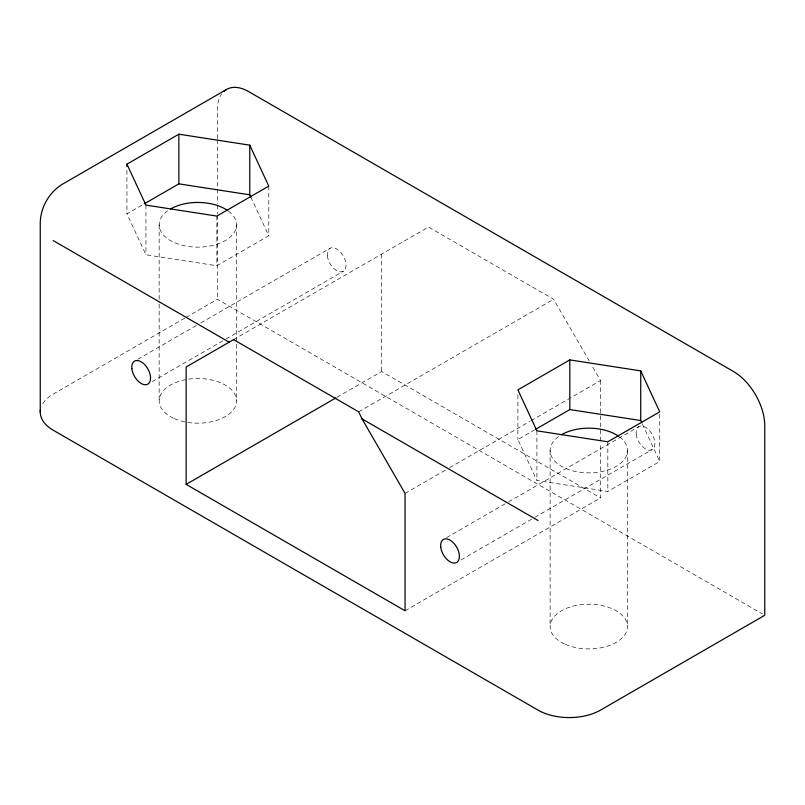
<?xml version="1.0" encoding="UTF-8"?>
<svg xmlns="http://www.w3.org/2000/svg" width="805" height="805" viewBox="0 0 805 805"><rect width="100%" height="100%" fill="white"/><g stroke="black" fill="none" stroke-linecap="round" stroke-linejoin="round"><path stroke-width="0.6" stroke-dasharray="4.03 3.02" d="M268.779 186.106L268.779 235.764L216.867 265.741L145.947 254.772L126.938 213.828L143.169 204.46M184.788 318.116L53.2 394.088A44.235 25.539 0 0 0 42.212 404.623M185.875 317.492L217.41 299.279L762.577 614.034M137.796 359.272L196.44 325.411M200.777 322.906L330.02 248.292M152.145 381.62L224.907 339.619M225.994 338.986L343.282 271.275M233.561 339.609L428.522 227.05L553.629 299.279L589.29 361.043M337.084 397.217L381.61 371.518L600.55 497.913L600.55 442.971M358.668 411.838L553.629 299.279M405.066 493.395L445.246 470.201M449.593 467.695L529.962 421.297M531.048 420.673L600.55 380.544L591.786 365.369M659.738 414.303L659.738 461.486L607.825 491.453L536.905 480.484L517.897 439.54L534.128 430.172M446.654 537.589L507.472 502.471M508.549 501.847L638.868 426.61M461.003 559.938L533.765 517.937M534.852 517.303L652.141 449.593M405.066 610.774L600.55 497.913M642.32 423.953L659.738 461.486M250.828 197.094L268.779 235.764M627.518 450.508L627.518 626.572M607.825 441.794L607.825 491.453M600.55 380.544L600.55 441.724M550.117 450.508L550.117 626.572M536.905 430.826L536.905 480.484M517.897 394.853L517.897 439.54M381.61 254.139L381.61 371.518M236.559 224.796L236.559 343.011M236.559 344.268L236.559 400.86M217.41 138.561L217.41 109.681A44.235 25.539 60 0 1 221.596 94.044M217.41 139.818L217.41 203.856M217.41 205.104L217.41 213.899M217.41 215.156L217.41 299.279M216.867 216.082L216.867 265.741M159.159 224.796L159.159 302.761M159.159 304.018L159.159 400.86M145.947 205.104L145.947 254.772M126.938 170.368L126.938 213.828M619.528 436.914A38.7 22.349 0 0 1 613.692 467.625A38.7 22.349 0 0 1 560.28 465.612A38.7 22.349 0 0 1 561.447 434.71M228.57 211.192A38.7 22.349 0 0 1 222.733 241.913A38.7 22.349 0 0 1 169.322 239.89A38.7 22.349 0 0 1 170.489 208.998M636.202 434.147A13.272 7.658 60 0 0 651.215 449.995A13.272 7.658 60 0 0 649.102 430.162A13.272 7.658 60 0 0 636.202 434.147M565.261 644.302A38.7 22.349 0 0 0 627.186 629.49A38.7 22.349 0 0 0 574.005 605.934A38.7 22.349 0 0 0 565.261 644.302M327.343 255.829A13.272 7.658 60 0 0 342.367 271.677A13.272 7.658 60 0 0 340.243 251.844A13.272 7.658 60 0 0 327.343 255.829M174.303 418.58A38.7 22.349 0 0 0 236.227 403.778A38.7 22.349 0 0 0 183.047 380.212A38.7 22.349 0 0 0 174.303 418.58"/><path stroke-width="1.21" d="M226.567 89.425L62.367 184.234C49.165 192.395 40.723 207.026 40.25 222.532L40.25 412.14M126.938 164.17L178.861 134.194L249.771 145.162L268.779 186.106L216.867 216.082L145.947 205.104L126.938 164.17L126.938 166.645M144.246 203.836L178.861 183.852L249.771 194.82L250.828 197.094M233.913 339.408L186.136 367L186.136 484.369L405.066 610.774L405.066 493.395L362.059 418.912L358.668 411.838L233.561 339.609M186.136 484.369L335.997 397.851M569.819 359.905L517.897 389.882L536.905 430.826L607.825 441.794L659.738 411.828L640.73 370.884L569.819 359.905L569.819 409.564L535.204 429.548M569.819 409.564L640.73 420.542L641.786 422.816M53.2 240.594L229.133 342.165M362.059 418.912L537.992 520.483M640.73 370.884L640.73 420.542M249.771 145.162L249.771 194.82M178.861 134.194L178.861 183.852M170.489 208.998A38.7 22.349 0 0 1 227.775 210.618M561.447 434.71A38.7 22.349 0 0 1 618.733 436.34M223.871 91.428A44.235 25.539 60 0 1 248.685 91.619L733.476 371.507A44.235 25.539 60 0 1 764.75 425.684L764.75 615.292L600.55 710.091A44.235 25.539 0 0 1 537.992 710.091L53.2 430.202A44.235 25.539 0 0 1 40.421 409.926M440.727 546.998A13.272 7.658 60 0 0 455.741 562.856A13.272 7.658 60 0 0 453.618 543.023A13.272 7.658 60 0 0 440.727 546.998M131.869 368.68A13.272 7.658 60 0 0 146.882 384.538A13.272 7.658 60 0 0 144.759 364.705A13.272 7.658 60 0 0 131.869 368.68"/></g></svg>
